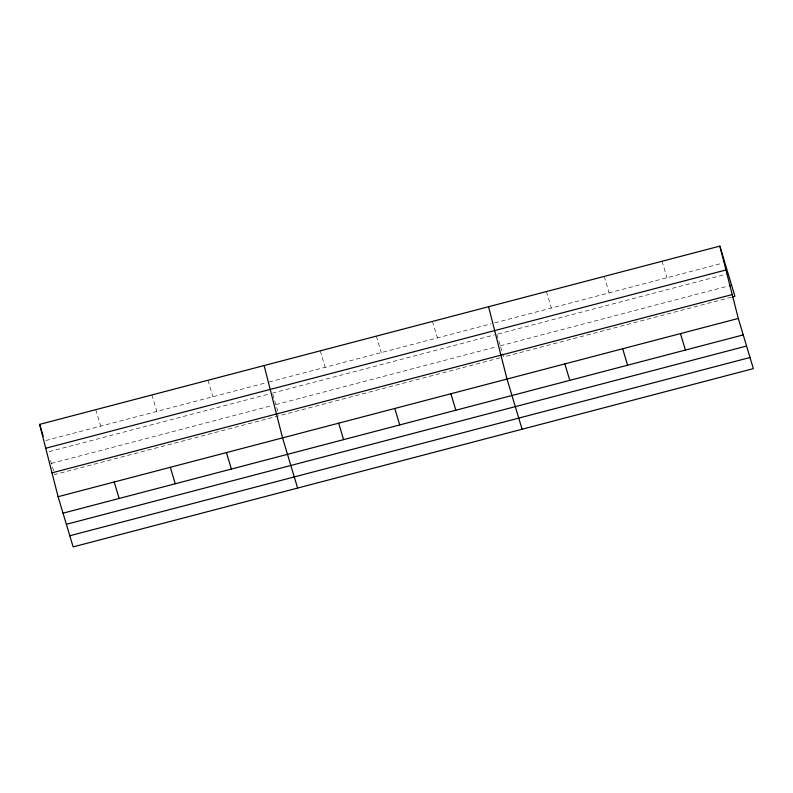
<?xml version="1.0" encoding="UTF-8"?>
<svg xmlns="http://www.w3.org/2000/svg" width="793" height="793" viewBox="0 0 793 793"><rect width="100%" height="100%" fill="white"/><g stroke="black" fill="none" stroke-linecap="round" stroke-linejoin="round"><path stroke-width="0.59" stroke-dasharray="3.96 2.97" d="M45.786 440.521L266.666 382.632M269.055 382.008L491.135 323.812M494.703 322.87L722.443 263.187M49.126 451.653L270.007 393.764M272.396 393.14L494.475 334.933M498.044 334.002L728.133 273.704M51.367 463.429L272.257 405.54M275.835 404.599L496.725 346.71M500.304 345.778L728.033 286.095M500.066 357.841L54.707 474.551L49.652 457.7M731.374 297.216L503.644 356.9L502.643 353.559M662.046 261.264L666.982 277.728M604.226 276.41L609.163 292.875M546.407 291.566L551.343 308.031M496.864 334.309L499.957 344.628M500.641 346.888L502.306 352.449M432.472 321.423L437.409 337.887M376.358 336.133L381.294 352.598M320.233 350.843L325.18 367.298M272.742 394.28L277.837 411.28M208.004 380.253L212.94 396.718M151.889 394.954L156.826 411.418M95.765 409.664L100.711 426.128"/><path stroke-width="1.19" d="M719.856 246.108L738.293 318.449L753.35 368.626L73.144 546.892L58.087 496.705L39.65 424.374L719.856 246.108L734.913 296.295L732.554 296.909M45.736 448.243L725.942 269.977M729.213 285.777L731.572 285.163M52.001 472.836L732.207 294.57M58.087 496.705L738.293 318.449M63.024 513.17L743.229 334.904M66.364 524.302L746.57 346.035M69.804 535.761L750.009 357.504M680.473 333.595L685.42 350.06M622.664 348.751L627.6 365.216M564.844 363.898L569.78 380.362M522.081 429.241L507.024 379.054L488.587 306.722M450.91 393.764L455.846 410.229M394.785 408.464L399.731 424.929M338.67 423.175L343.607 439.639M297.613 488.062L282.556 437.885L264.119 365.543M226.441 452.585L231.378 469.05M170.317 467.295L175.263 483.76M114.202 482.005L119.138 498.47M39.65 424.374L43.179 436.13"/></g></svg>
